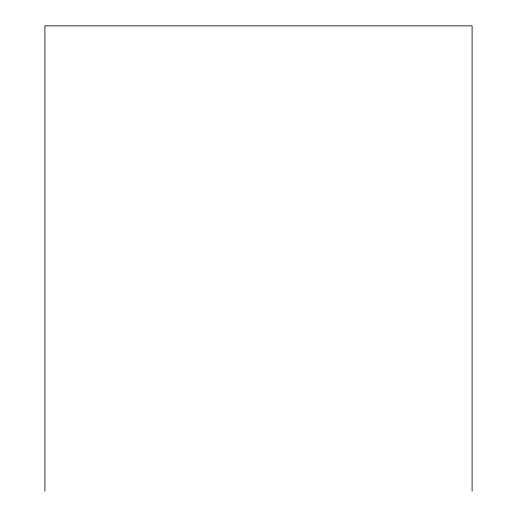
<?xml version="1.0" encoding="UTF-8"?>
<svg xmlns="http://www.w3.org/2000/svg" width="517" height="517" viewBox="0 0 517 517"><rect width="100%" height="100%" fill="white"/><g stroke="black" fill="none" stroke-linecap="round" stroke-linejoin="round"><path stroke-width="0.78" d="M472.099 491.15L472.099 25.85L44.901 25.85L44.901 491.15"/></g></svg>
